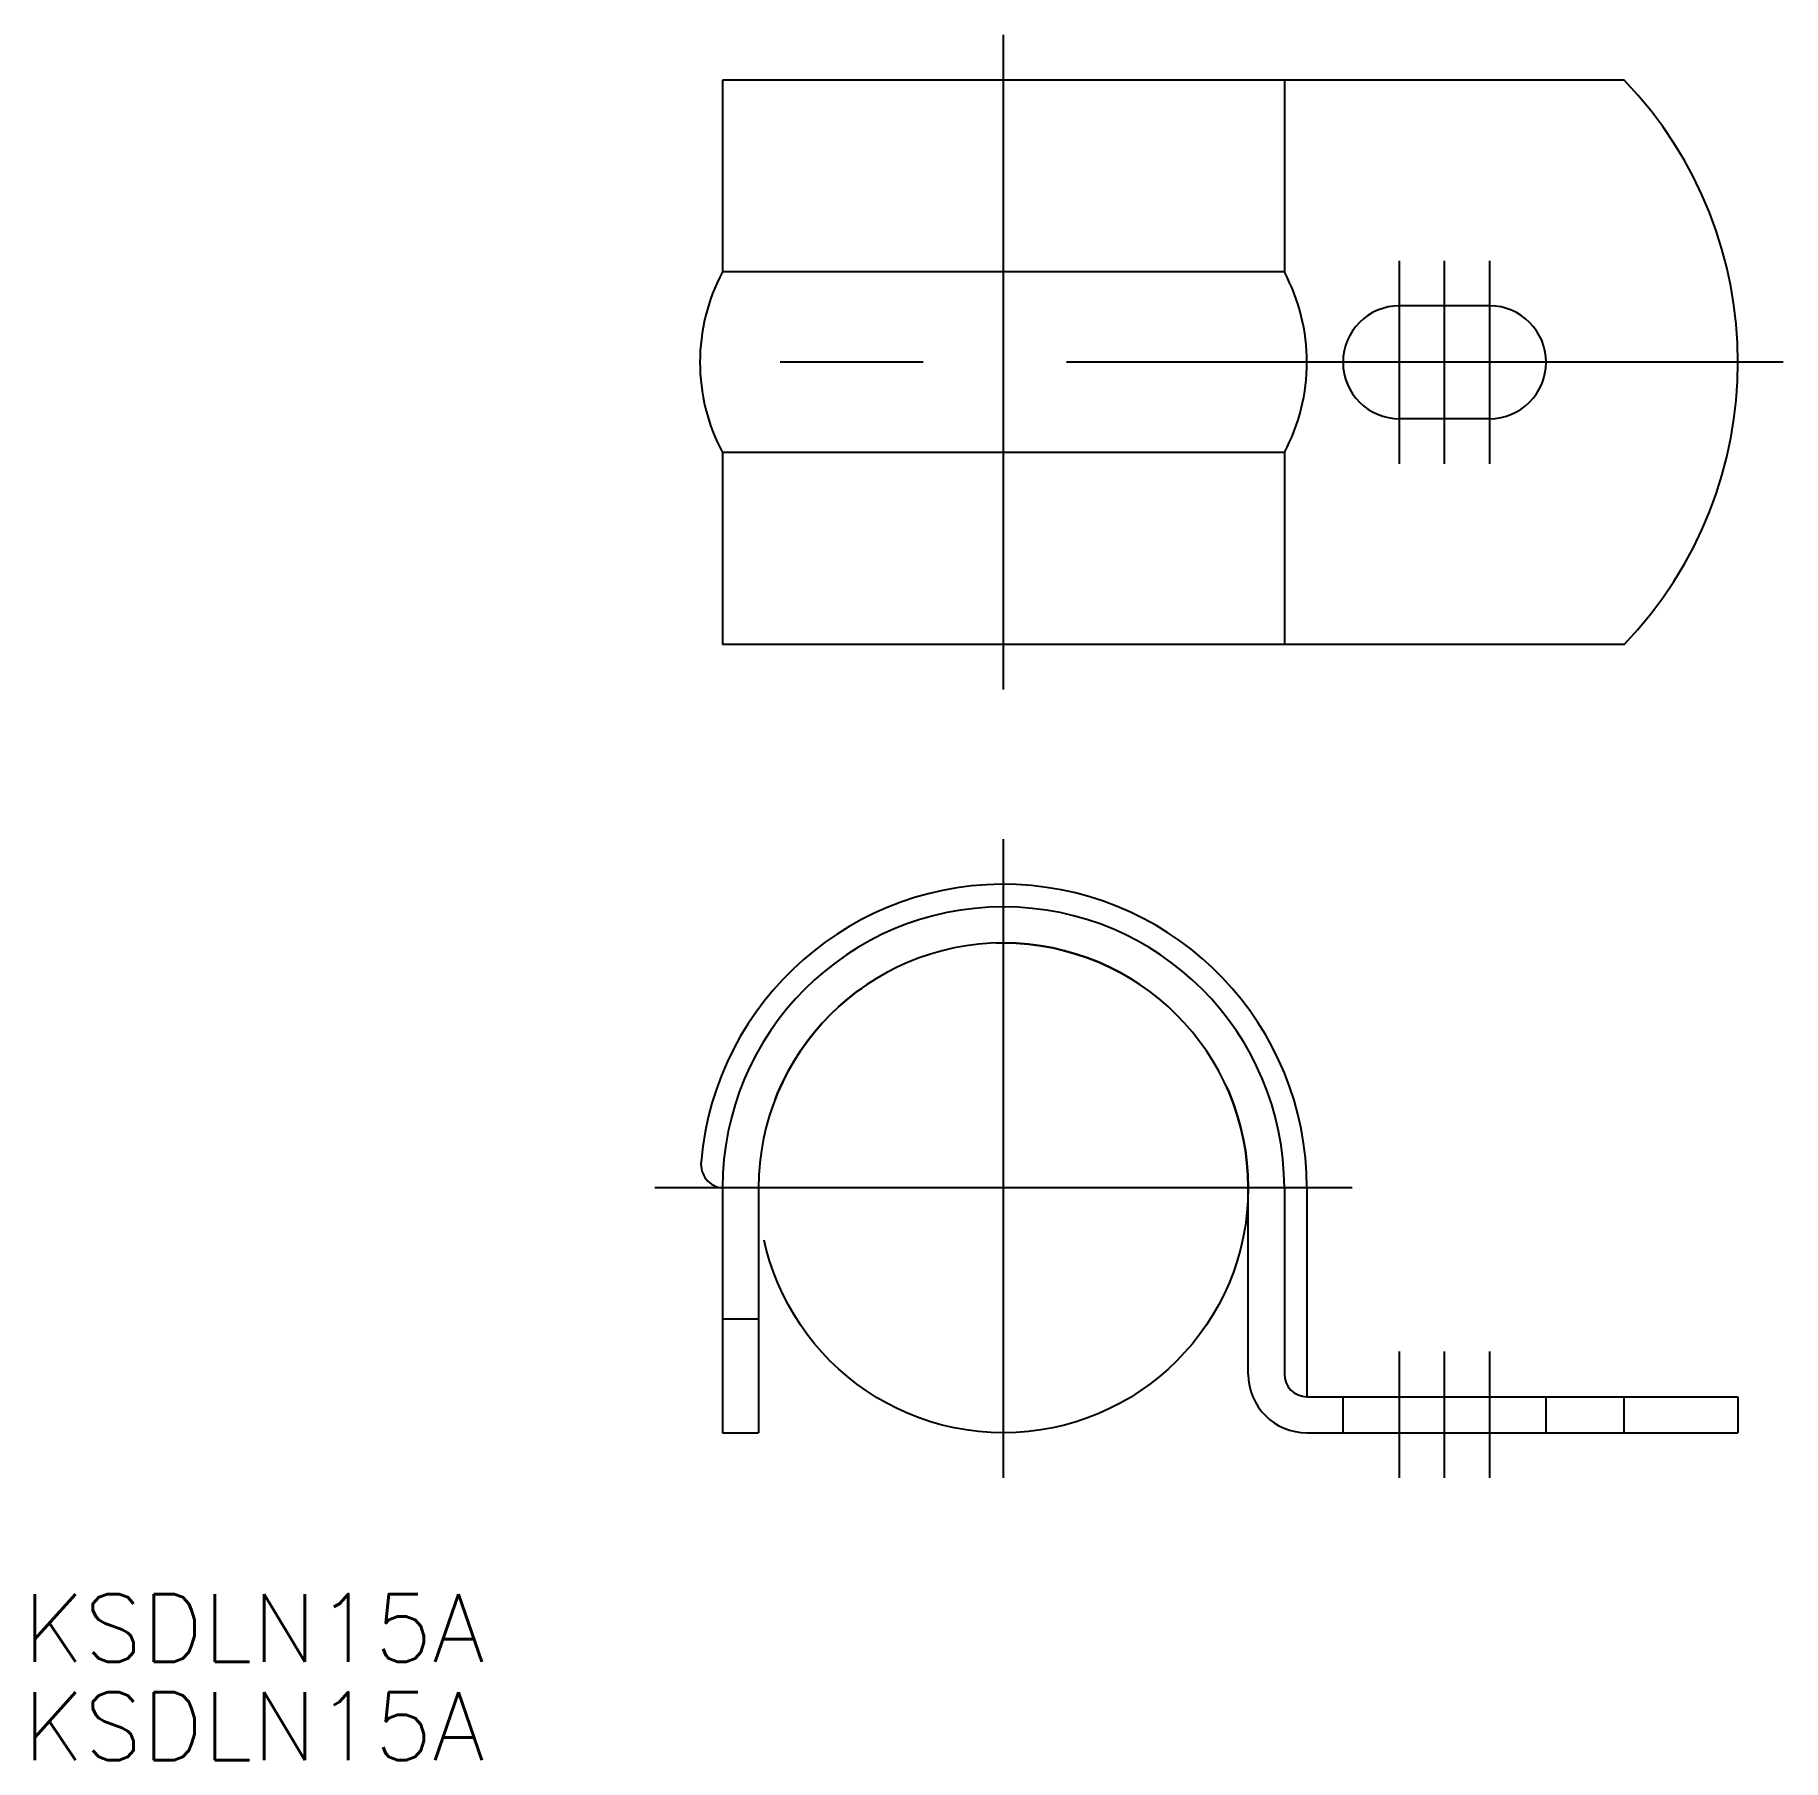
# Model space of a CAD drawing. Extents: x -42.9 to 34.5, y -25.3 to 51.1.
import ezdxf

# ---------------------------------------------------------------- set-up
doc = ezdxf.new("R2010")
doc.units = 0
for name, pattern in [('CENTER', [50.8, 31.75, -6.35, 6.35, -6.35]), ('DASHED', [19.05, 12.7, -6.35]), ('PHANTOM', [63.5, 31.75, -6.35, 6.35, -6.35, 6.35, -6.35])]:
    doc.linetypes.add(name, pattern=pattern)
doc.layers.get('0').update_dxf_attribs({"linetype": 'CONTINUOUS'})
doc.layers.add('CENTER', color=1, linetype='CENTER')
doc.styles.get("Standard").update_dxf_attribs({"font": 'txt.shx', "height": 3, "bigfont": 'bigfont.shx'})

msp = doc.modelspace()

# ---------------------------------------------------------------- linework, layer by layer
at = {"color": 7, "linetype": 'CONTINUOUS'}
for p, q in [((27.502, 49.079), (-12.45, 49.079)), ((-12.45, 49.079), (-12.45, 40.579)), ((12.45, 49.079), (12.45, 40.579)), ((12.45, 40.579), (-12.45, 40.579)), ((21.55, 39.079), (17.55, 39.079)), ((21.55, 34.079), (17.55, 34.079)), ((12.45, 32.579), (-12.45, 32.579)), ((-12.45, 32.579), (-12.45, 24.079)), ((12.45, 32.579), (12.45, 24.079)), ((27.502, 24.079), (-12.45, 24.079)), ((-12.45, 0), (-12.45, -10.85)), ((-10.85, 0), (-10.85, -10.85)), ((10.85, -8.25), (10.85, 0)), ((12.45, 0), (12.45, -8.25)), ((13.45, 0), (13.45, -9.25)), ((-12.45, -5.802), (-10.85, -5.802)), ((13.45, -9.25), (32.55, -9.25)), ((27.502, -10.85), (27.502, -9.25)), ((32.55, -9.25), (32.55, -10.85)), ((-12.45, -10.85), (-10.85, -10.85)), ((13.45, -10.85), (32.55, -10.85))]:
    msp.add_line(p, q, dxfattribs=at)
at = {"color": 3, "linetype": 'DASHED'}
for p, q in [((15.05, -10.85), (15.05, -9.25)), ((24.05, -10.85), (24.05, -9.25))]:
    msp.add_line(p, q, dxfattribs=at)
at = {"color": 3, "linetype": 'PHANTOM'}
msp.add_circle((0, 0), 10.85, dxfattribs=at)
at = {"color": 7, "linetype": 'CONTINUOUS'}
for centre, radius, start, end in [((14.55, 36.579), 18, 316.01704, 43.98296), ((-4.95, 36.579), 8.5, 151.92751, 208.07249), ((4.95, 36.579), 8.5, 331.92751, 28.07249), ((17.55, 36.579), 2.5, 90, 270), ((21.55, 36.579), 2.5, 270, 90), ((0, 0), 13.45, 0, 175.05329), ((0, 0), 12.45, 0, 180), ((0, 0), 10.85, 0, 180), ((-12.357, 1.045), 1.049, 173.73754, 264.89988), ((13.45, -8.25), 2.6, 180, 270), ((13.45, -8.25), 1, 180, 270)]:
    msp.add_arc(centre, radius, start, end, dxfattribs=at)
at = {"layer": 'CENTER', "color": 1, "linetype": 'CENTER'}
for p, q in [((0, 22.079), (0, 51.079)), ((17.55, 32.079), (17.55, 41.079)), ((19.55, 32.079), (19.55, 41.079)), ((21.55, 32.079), (21.55, 41.079)), ((34.55, 36.579), (-15.45, 36.579)), ((0, -12.85), (0, 15.45)), ((15.45, 0), (-15.45, 0)), ((17.55, -12.85), (17.55, -7.25)), ((19.55, -12.85), (19.55, -7.25)), ((21.55, -12.85), (21.55, -7.25))]:
    msp.add_line(p, q, dxfattribs=at)

# ---------------------------------------------------------------- texts
at = {"color": 7, "linetype": 'CONTINUOUS'}
for p in [(-43.435, -20.993), (-43.435, -25.348)]:
    msp.add_text('KSDLN15A', height=3, dxfattribs=at).set_placement(p)

doc.saveas('drawing.dxf')
